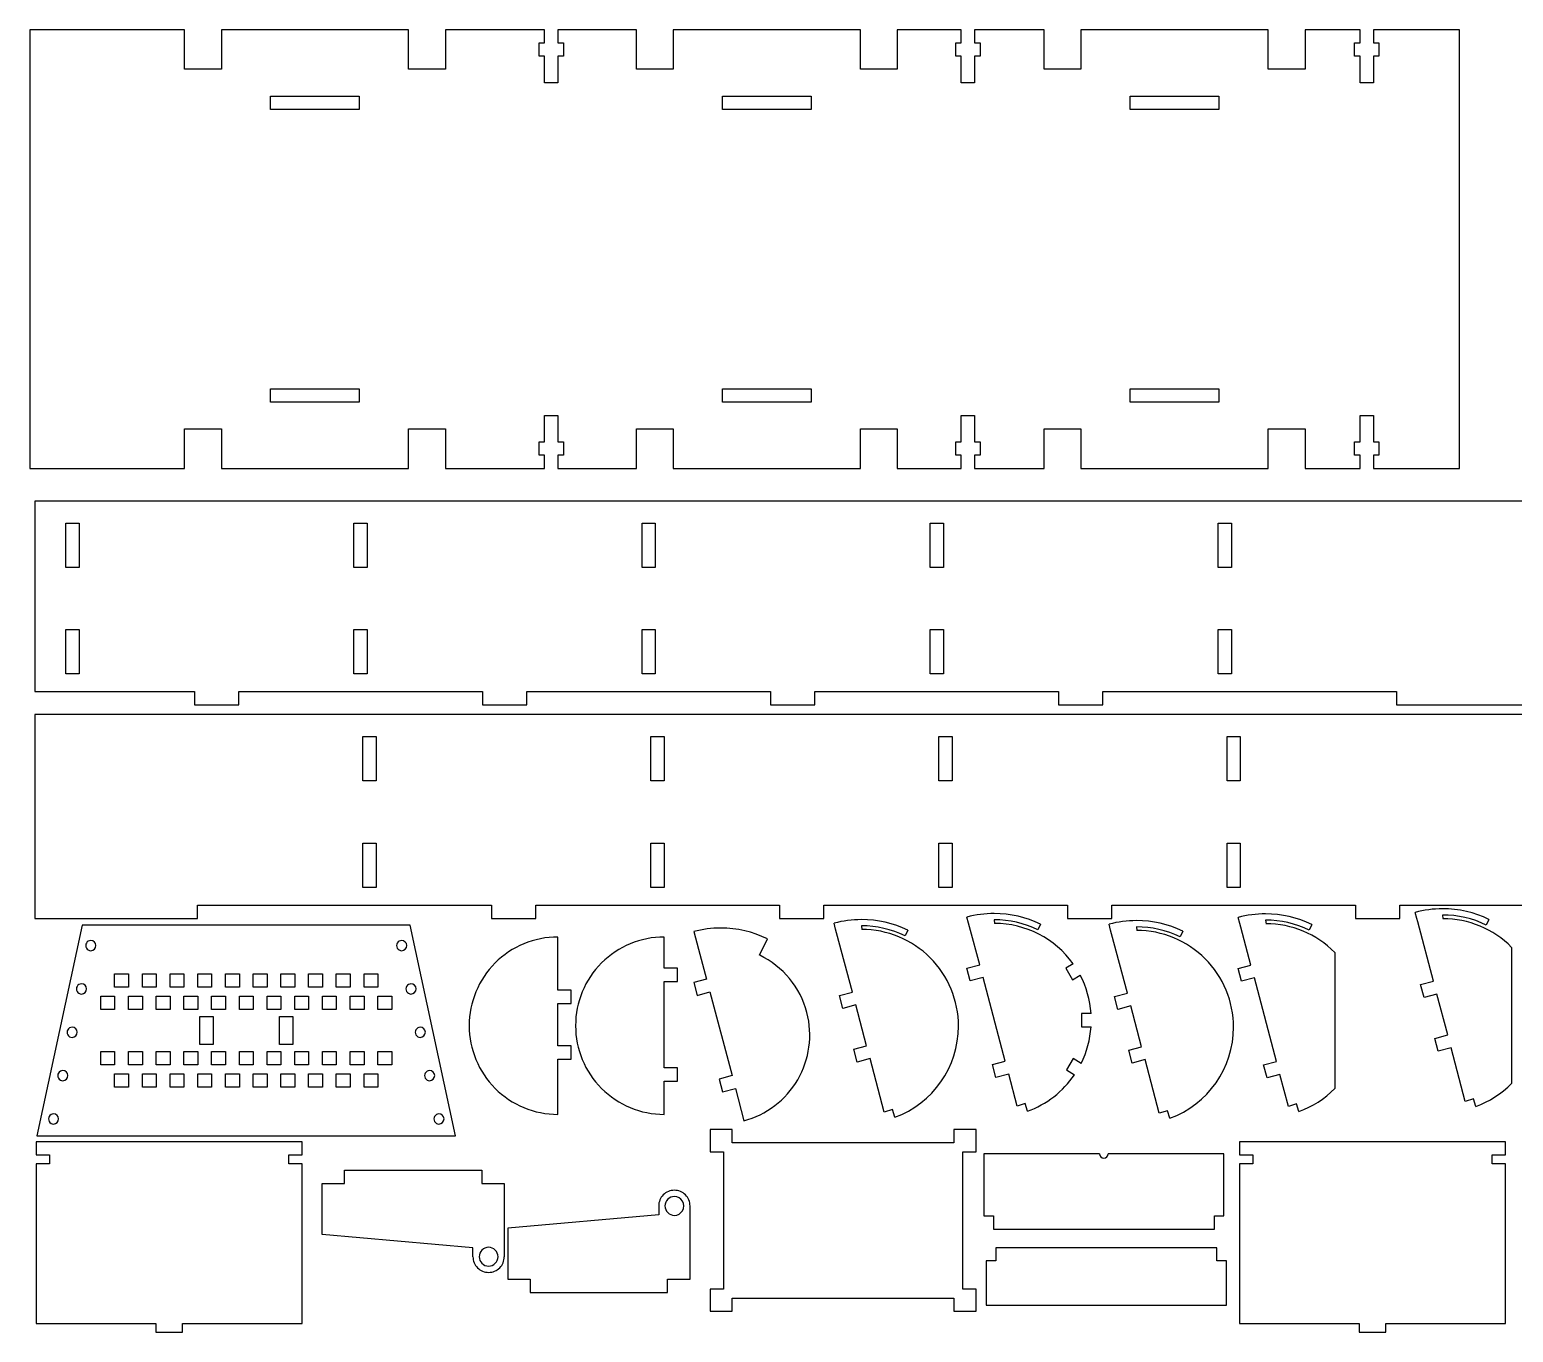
# Model space of a CAD drawing. Header units: millimetres. Extents: x -613 to 1214, y -641 to 836.
# Drawn here: x -613 to -111, y -186 to 255 of the extents above; entities that cross this region are included whole.
import ezdxf

# ---------------------------------------------------------------- set-up
doc = ezdxf.new("R2010")
doc.units = ezdxf.units.MM

msp = doc.modelspace()

# ---------------------------------------------------------------- linework, layer by layer
at = {"color": 7, "linetype": 'Continuous'}
for p, q in [((-560.73, 254.58), (-613.14, 254.58)), ((-613.14, 254.58), (-613.14, 106.07)), ((-560.73, 241.26), (-560.73, 254.58)), ((-484.9, 254.58), (-548.24, 254.58)), ((-548.24, 254.58), (-548.24, 241.26)), ((-484.9, 241.26), (-484.9, 254.58)), ((-438.84, 254.58), (-472.41, 254.58)), ((-472.41, 254.58), (-472.41, 241.26)), ((-438.84, 250.08), (-438.84, 254.58)), ((-407.81, 254.58), (-434.34, 254.58)), ((-434.34, 254.58), (-434.34, 250.08)), ((-407.81, 241.26), (-407.81, 254.58)), ((-331.98, 254.58), (-395.32, 254.58)), ((-395.32, 254.58), (-395.32, 241.26)), ((-331.98, 241.26), (-331.98, 254.58)), ((-297.84, 254.58), (-319.49, 254.58)), ((-319.49, 254.58), (-319.49, 241.26)), ((-297.84, 250.08), (-297.84, 254.58)), ((-269.81, 254.58), (-293.34, 254.58)), ((-293.34, 254.58), (-293.34, 250.08)), ((-269.81, 241.26), (-269.81, 254.58)), ((-193.98, 254.58), (-257.32, 254.58)), ((-257.32, 254.58), (-257.32, 241.26)), ((-193.98, 241.26), (-193.98, 254.58)), ((-162.84, 254.58), (-181.49, 254.58)), ((-181.49, 254.58), (-181.49, 241.26)), ((-162.84, 250.08), (-162.84, 254.58)), ((-158.34, 254.58), (-158.34, 250.08)), ((-129.19, 254.58), (-158.34, 254.58)), ((-129.19, 106.07), (-129.19, 254.58)), ((-440.72, 245.57), (-440.72, 250.08)), ((-440.72, 250.08), (-438.84, 250.08)), ((-434.34, 250.08), (-432.47, 250.08)), ((-432.47, 250.08), (-432.47, 245.57)), ((-299.72, 245.57), (-299.72, 250.08)), ((-299.72, 250.08), (-297.84, 250.08)), ((-293.34, 250.08), (-291.47, 250.08)), ((-291.47, 250.08), (-291.47, 245.57)), ((-164.72, 245.57), (-164.72, 250.08)), ((-164.72, 250.08), (-162.84, 250.08)), ((-158.34, 250.08), (-156.47, 250.08)), ((-156.47, 250.08), (-156.47, 245.57)), ((-548.24, 241.26), (-560.73, 241.26)), ((-472.41, 241.26), (-484.9, 241.26)), ((-438.84, 245.57), (-440.72, 245.57)), ((-438.84, 236.57), (-438.84, 245.57)), ((-432.47, 245.57), (-434.34, 245.57)), ((-434.34, 245.57), (-434.34, 236.57)), ((-395.32, 241.26), (-407.81, 241.26)), ((-319.49, 241.26), (-331.98, 241.26)), ((-297.84, 245.57), (-299.72, 245.57)), ((-297.84, 236.57), (-297.84, 245.57)), ((-291.47, 245.57), (-293.34, 245.57)), ((-293.34, 245.57), (-293.34, 236.57)), ((-257.32, 241.26), (-269.81, 241.26)), ((-181.49, 241.26), (-193.98, 241.26)), ((-162.84, 245.57), (-164.72, 245.57)), ((-162.84, 236.57), (-162.84, 245.57)), ((-156.47, 245.57), (-158.34, 245.57)), ((-158.34, 245.57), (-158.34, 236.57)), ((-434.34, 236.57), (-438.84, 236.57)), ((-293.34, 236.57), (-297.84, 236.57)), ((-158.34, 236.57), (-162.84, 236.57)), ((-531.65, 227.59), (-531.65, 232.07)), ((-531.65, 232.07), (-501.65, 232.07)), ((-501.65, 232.07), (-501.65, 227.59)), ((-378.65, 227.59), (-378.65, 232.07)), ((-378.65, 232.07), (-348.65, 232.07)), ((-348.65, 232.07), (-348.65, 227.59)), ((-240.65, 227.59), (-240.65, 232.09)), ((-240.65, 232.09), (-210.65, 232.09)), ((-210.65, 232.09), (-210.65, 227.59)), ((-501.65, 227.59), (-531.65, 227.59)), ((-348.65, 227.59), (-378.65, 227.59)), ((-210.65, 227.59), (-240.65, 227.59)), ((-531.65, 128.58), (-531.65, 133.07)), ((-531.65, 133.07), (-501.65, 133.07)), ((-501.65, 133.07), (-501.65, 128.58)), ((-378.65, 128.58), (-378.65, 133.07)), ((-378.65, 133.07), (-348.65, 133.07)), ((-348.65, 133.07), (-348.65, 128.58)), ((-240.65, 128.58), (-240.65, 133.09)), ((-240.65, 133.09), (-210.65, 133.09)), ((-210.65, 133.09), (-210.65, 128.58)), ((-501.65, 128.58), (-531.65, 128.58)), ((-348.65, 128.58), (-378.65, 128.58)), ((-210.65, 128.58), (-240.65, 128.58)), ((-438.84, 115.07), (-438.84, 124.07)), ((-438.84, 124.07), (-434.34, 124.07)), ((-434.34, 124.07), (-434.34, 115.07)), ((-297.84, 115.07), (-297.84, 124.07)), ((-297.84, 124.07), (-293.34, 124.07)), ((-293.34, 124.07), (-293.34, 115.07)), ((-162.85, 115.07), (-162.85, 124.07)), ((-162.85, 124.07), (-158.35, 124.07)), ((-158.35, 124.07), (-158.35, 115.07)), ((-560.73, 106.07), (-560.73, 119.48)), ((-560.73, 119.48), (-548.24, 119.48)), ((-548.24, 119.48), (-548.24, 106.07)), ((-484.9, 106.07), (-484.9, 119.48)), ((-484.9, 119.48), (-472.41, 119.48)), ((-472.41, 119.48), (-472.41, 106.07)), ((-407.81, 106.07), (-407.81, 119.48)), ((-407.81, 119.48), (-395.32, 119.48)), ((-395.32, 119.48), (-395.32, 106.07)), ((-331.98, 106.07), (-331.98, 119.48)), ((-331.98, 119.48), (-319.49, 119.48)), ((-319.49, 119.48), (-319.49, 106.07)), ((-269.81, 106.07), (-269.81, 119.48)), ((-269.81, 119.48), (-257.32, 119.48)), ((-257.32, 119.48), (-257.32, 106.07)), ((-193.98, 106.07), (-193.98, 119.48)), ((-193.98, 119.48), (-181.49, 119.48)), ((-181.49, 119.48), (-181.49, 106.07)), ((-440.72, 110.57), (-440.72, 115.07)), ((-440.72, 115.07), (-438.84, 115.07)), ((-438.84, 110.57), (-440.72, 110.57)), ((-438.84, 106.07), (-438.84, 110.57)), ((-434.34, 115.07), (-432.47, 115.07)), ((-432.47, 110.57), (-434.34, 110.57)), ((-434.34, 110.57), (-434.34, 106.07)), ((-432.47, 115.07), (-432.47, 110.57)), ((-299.72, 110.57), (-299.72, 115.07)), ((-299.72, 115.07), (-297.84, 115.07)), ((-297.84, 110.57), (-299.72, 110.57)), ((-297.84, 106.07), (-297.84, 110.57)), ((-293.34, 115.07), (-291.47, 115.07)), ((-291.47, 110.57), (-293.34, 110.57)), ((-293.34, 110.57), (-293.34, 106.07)), ((-291.47, 115.07), (-291.47, 110.57)), ((-164.72, 110.57), (-164.72, 115.07)), ((-164.72, 115.07), (-162.85, 115.07)), ((-162.85, 110.57), (-164.72, 110.57)), ((-162.85, 106.07), (-162.85, 110.57)), ((-158.35, 115.07), (-156.47, 115.07)), ((-156.47, 110.57), (-158.35, 110.57)), ((-158.35, 110.57), (-158.35, 106.07)), ((-156.47, 115.07), (-156.47, 110.57)), ((-613.14, 106.07), (-560.73, 106.07)), ((-548.24, 106.07), (-484.9, 106.07)), ((-472.41, 106.07), (-438.84, 106.07)), ((-434.34, 106.07), (-407.81, 106.07)), ((-395.32, 106.07), (-331.98, 106.07)), ((-319.49, 106.07), (-297.84, 106.07)), ((-293.34, 106.07), (-269.81, 106.07)), ((-257.32, 106.07), (-193.98, 106.07)), ((-181.49, 106.07), (-162.85, 106.07)), ((-158.35, 106.07), (-129.19, 106.07)), ((-611.38, 95.1), (-611.38, 30.6)), ((-95.38, 95.1), (-611.38, 95.1)), ((-600.88, 87.6), (-596.38, 87.6)), ((-600.88, 72.6), (-600.88, 87.6)), ((-596.38, 87.6), (-596.38, 72.6)), ((-503.38, 87.6), (-498.88, 87.6)), ((-503.38, 72.6), (-503.38, 87.6)), ((-498.88, 87.6), (-498.88, 72.6)), ((-405.88, 87.6), (-401.38, 87.6)), ((-405.88, 72.6), (-405.88, 87.6)), ((-401.38, 87.6), (-401.38, 72.6)), ((-308.38, 87.6), (-303.88, 87.6)), ((-308.38, 72.6), (-308.38, 87.6)), ((-303.88, 87.6), (-303.88, 72.6)), ((-210.88, 87.6), (-206.38, 87.6)), ((-210.88, 72.6), (-210.88, 87.6)), ((-206.38, 87.6), (-206.38, 72.6)), ((-596.38, 72.6), (-600.88, 72.6)), ((-498.88, 72.6), (-503.38, 72.6)), ((-401.38, 72.6), (-405.88, 72.6)), ((-303.88, 72.6), (-308.38, 72.6)), ((-206.38, 72.6), (-210.88, 72.6)), ((-600.88, 51.6), (-596.38, 51.6)), ((-600.88, 36.6), (-600.88, 51.6)), ((-596.38, 51.6), (-596.38, 36.6)), ((-503.38, 51.6), (-498.88, 51.6)), ((-503.38, 36.6), (-503.38, 51.6)), ((-498.88, 51.6), (-498.88, 36.6)), ((-405.88, 51.6), (-401.38, 51.6)), ((-405.88, 36.6), (-405.88, 51.6)), ((-401.38, 51.6), (-401.38, 36.6)), ((-308.38, 51.6), (-303.88, 51.6)), ((-308.38, 36.6), (-308.38, 51.6)), ((-303.88, 51.6), (-303.88, 36.6)), ((-210.88, 51.6), (-206.38, 51.6)), ((-210.88, 36.6), (-210.88, 51.6)), ((-206.38, 51.6), (-206.38, 36.6)), ((-596.38, 36.6), (-600.88, 36.6)), ((-498.88, 36.6), (-503.38, 36.6)), ((-401.38, 36.6), (-405.88, 36.6)), ((-303.88, 36.6), (-308.38, 36.6)), ((-206.38, 36.6), (-210.88, 36.6)), ((-611.38, 30.6), (-557.38, 30.6)), ((-557.38, 30.6), (-557.38, 26.1)), ((-542.38, 26.1), (-542.38, 30.6)), ((-542.38, 30.6), (-459.88, 30.6)), ((-459.88, 30.6), (-459.88, 26.1)), ((-444.88, 26.1), (-444.88, 30.6)), ((-444.88, 30.6), (-362.38, 30.6)), ((-362.38, 30.6), (-362.38, 26.1)), ((-347.38, 26.1), (-347.38, 30.6)), ((-347.38, 30.6), (-264.88, 30.6)), ((-264.88, 30.6), (-264.88, 26.1)), ((-249.88, 26.1), (-249.88, 30.6)), ((-249.88, 30.6), (-150.48, 30.6)), ((-150.48, 30.6), (-150.48, 26.1)), ((-557.38, 26.1), (-542.38, 26.1)), ((-459.88, 26.1), (-444.88, 26.1)), ((-362.38, 26.1), (-347.38, 26.1)), ((-264.88, 26.1), (-249.88, 26.1)), ((-150.48, 26.1), (-95.38, 26.1)), ((-611.38, 22.87), (-611.38, -46.13)), ((-95.38, 22.87), (-611.38, 22.87)), ((-500.39, 0.37), (-500.39, 15.37)), ((-500.39, 15.37), (-495.89, 15.37)), ((-495.89, 15.37), (-495.89, 0.37)), ((-402.89, 0.37), (-402.89, 15.37)), ((-402.89, 15.37), (-398.39, 15.37)), ((-398.39, 15.37), (-398.39, 0.37)), ((-305.38, 0.37), (-305.38, 15.37)), ((-305.38, 15.37), (-300.88, 15.37)), ((-300.88, 15.37), (-300.88, 0.37)), ((-207.88, 0.37), (-207.88, 15.37)), ((-207.88, 15.37), (-203.38, 15.37)), ((-203.38, 15.37), (-203.38, 0.37)), ((-495.89, 0.37), (-500.39, 0.37)), ((-398.39, 0.37), (-402.89, 0.37)), ((-300.88, 0.37), (-305.38, 0.37)), ((-203.38, 0.37), (-207.88, 0.37)), ((-500.39, -35.63), (-500.39, -20.63)), ((-500.39, -20.63), (-495.89, -20.63)), ((-495.89, -20.63), (-495.89, -35.63)), ((-402.89, -35.63), (-402.89, -20.63)), ((-402.89, -20.63), (-398.39, -20.63)), ((-398.39, -20.63), (-398.39, -35.63)), ((-305.38, -35.63), (-305.38, -20.63)), ((-305.38, -20.63), (-300.88, -20.63)), ((-300.88, -20.63), (-300.88, -35.63)), ((-207.88, -35.63), (-207.88, -20.63)), ((-207.88, -20.63), (-203.38, -20.63)), ((-203.38, -20.63), (-203.38, -35.63)), ((-495.89, -35.63), (-500.39, -35.63)), ((-398.39, -35.63), (-402.89, -35.63)), ((-300.88, -35.63), (-305.38, -35.63)), ((-203.38, -35.63), (-207.88, -35.63)), ((-556.29, -46.13), (-556.29, -41.63)), ((-556.29, -41.63), (-456.88, -41.63)), ((-456.88, -41.63), (-456.88, -46.13)), ((-441.88, -46.13), (-441.88, -41.63)), ((-441.88, -41.63), (-359.38, -41.63)), ((-359.38, -41.63), (-359.38, -46.13)), ((-344.38, -46.13), (-344.38, -41.63)), ((-344.38, -41.63), (-261.88, -41.63)), ((-261.88, -41.63), (-261.88, -46.13)), ((-246.88, -46.13), (-246.88, -41.63)), ((-246.88, -41.63), (-164.38, -41.63)), ((-164.38, -41.63), (-164.38, -46.13)), ((-149.38, -46.13), (-149.38, -41.63)), ((-149.38, -41.63), (-95.38, -41.63)), ((-143.67, -46.12), (-144.21, -44.09)), ((-134.95, -44.98), (-134.84, -46.21)), ((-611.38, -46.13), (-556.29, -46.13)), ((-595.35, -48.37), (-610.7, -119.67)), ((-484.32, -48.37), (-595.35, -48.37)), ((-468.97, -119.67), (-484.32, -48.37)), ((-456.88, -46.13), (-441.88, -46.13)), ((-359.38, -46.13), (-344.38, -46.13)), ((-340.35, -49.77), (-340.89, -47.74)), ((-340.01, -50.99), (-340.35, -49.77)), ((-331.63, -48.64), (-331.52, -49.86)), ((-315.92, -50.13), (-316.83, -52.02)), ((-295.39, -47.73), (-295.93, -45.7)), ((-295.06, -48.94), (-295.39, -47.73)), ((-291.58, -61.79), (-295.06, -48.94)), ((-286.68, -46.59), (-286.57, -47.82)), ((-270.96, -48.09), (-271.88, -49.98)), ((-261.88, -46.13), (-246.88, -46.13)), ((-247.27, -50.12), (-247.81, -48.08)), ((-246.93, -51.33), (-247.27, -50.12)), ((-238.55, -48.99), (-238.44, -50.21)), ((-203.59, -47.84), (-204.13, -45.81)), ((-203.18, -49.06), (-203.59, -47.84)), ((-199.79, -61.9), (-203.18, -49.06)), ((-194.87, -46.71), (-194.69, -47.94)), ((-179.16, -48.2), (-180.08, -50.1)), ((-164.38, -46.13), (-149.38, -46.13)), ((-143.33, -47.33), (-143.67, -46.12)), ((-138.01, -67.4), (-143.33, -47.33)), ((-119.23, -46.48), (-120.15, -48.37)), ((-434.38, -70.42), (-434.38, -52.43)), ((-398.38, -62.95), (-398.38, -52.43)), ((-388.4, -50.58), (-386.73, -56.58)), ((-366.07, -58.58), (-363.45, -53.06)), ((-334.69, -71.05), (-340.01, -50.99)), ((-241.61, -71.4), (-246.93, -51.33)), ((-222.84, -50.48), (-223.75, -52.37)), ((-386.73, -56.58), (-384.04, -66.66)), ((-171.43, -57.64), (-171.43, -103.72)), ((-111.58, -55.92), (-111.58, -101.99)), ((-584.38, -64.94), (-579.69, -64.94)), ((-584.38, -69.44), (-584.38, -64.94)), ((-579.69, -64.94), (-579.69, -69.44)), ((-575, -64.94), (-570.31, -64.94)), ((-575, -69.44), (-575, -64.94)), ((-570.31, -64.94), (-570.31, -69.44)), ((-565.62, -64.94), (-560.94, -64.94)), ((-565.62, -69.44), (-565.62, -64.94)), ((-560.94, -64.94), (-560.94, -69.44)), ((-556.25, -64.94), (-551.56, -64.94)), ((-556.25, -69.44), (-556.25, -64.94)), ((-551.56, -64.94), (-551.56, -69.44)), ((-546.87, -64.94), (-542.18, -64.94)), ((-546.87, -69.44), (-546.87, -64.94)), ((-542.18, -64.94), (-542.18, -69.44)), ((-537.49, -64.94), (-532.8, -64.94)), ((-537.49, -69.44), (-537.49, -64.94)), ((-532.8, -64.94), (-532.8, -69.44)), ((-528.11, -64.94), (-523.43, -64.94)), ((-528.11, -69.44), (-528.11, -64.94)), ((-523.43, -64.94), (-523.43, -69.44)), ((-518.74, -64.94), (-514.05, -64.94)), ((-518.74, -69.44), (-518.74, -64.94)), ((-514.05, -64.94), (-514.05, -69.44)), ((-509.36, -64.94), (-504.67, -64.94)), ((-509.36, -69.44), (-509.36, -64.94)), ((-504.67, -64.94), (-504.67, -69.44)), ((-499.98, -64.94), (-495.29, -64.94)), ((-499.98, -69.44), (-499.98, -64.94)), ((-495.29, -64.94), (-495.29, -69.44)), ((-393.88, -62.95), (-398.38, -62.95)), ((-393.88, -67.45), (-393.88, -62.95)), ((-295.93, -62.94), (-291.58, -61.79)), ((-294.78, -67.29), (-295.93, -62.94)), ((-259.97, -61.47), (-262.49, -62.99)), ((-262.49, -62.99), (-260.19, -66.86)), ((-204.14, -63.05), (-199.79, -61.9)), ((-202.99, -67.4), (-204.14, -63.05)), ((-579.69, -69.44), (-584.38, -69.44)), ((-570.31, -69.44), (-575, -69.44)), ((-560.94, -69.44), (-565.62, -69.44)), ((-551.56, -69.44), (-556.25, -69.44)), ((-542.18, -69.44), (-546.87, -69.44)), ((-532.8, -69.44), (-537.49, -69.44)), ((-523.43, -69.44), (-528.11, -69.44)), ((-514.05, -69.44), (-518.74, -69.44)), ((-504.67, -69.44), (-509.36, -69.44)), ((-495.29, -69.44), (-499.98, -69.44)), ((-398.38, -96.72), (-398.38, -67.45)), ((-398.38, -67.45), (-393.88, -67.45)), ((-384.04, -66.66), (-388.4, -67.81)), ((-388.4, -67.81), (-387.26, -72.16)), ((-290.43, -66.14), (-294.78, -67.29)), ((-282.93, -94.44), (-290.43, -66.14)), ((-260.19, -66.86), (-257.6, -65.29)), ((-198.63, -66.25), (-202.99, -67.4)), ((-191.14, -94.55), (-198.63, -66.25)), ((-142.36, -68.55), (-138.01, -67.4)), ((-141.21, -72.91), (-142.36, -68.55)), ((-589.07, -72.44), (-584.38, -72.44)), ((-589.07, -76.94), (-589.07, -72.44)), ((-584.38, -72.44), (-584.38, -76.94)), ((-579.69, -72.44), (-575, -72.44)), ((-579.69, -76.94), (-579.69, -72.44)), ((-575, -72.44), (-575, -76.94)), ((-570.31, -72.44), (-565.62, -72.44)), ((-570.31, -76.94), (-570.31, -72.44)), ((-565.62, -72.44), (-565.62, -76.94)), ((-560.94, -72.44), (-556.25, -72.44)), ((-560.94, -76.94), (-560.94, -72.44)), ((-556.25, -72.44), (-556.25, -76.94)), ((-551.56, -72.44), (-546.87, -72.44)), ((-551.56, -76.94), (-551.56, -72.44)), ((-546.87, -72.44), (-546.87, -76.94)), ((-542.18, -72.44), (-537.49, -72.44)), ((-542.18, -76.94), (-542.18, -72.44)), ((-537.49, -72.44), (-537.49, -76.94)), ((-532.8, -72.44), (-528.11, -72.44)), ((-532.8, -76.94), (-532.8, -72.44)), ((-528.11, -72.44), (-528.11, -76.94)), ((-523.43, -72.44), (-518.74, -72.44)), ((-523.43, -76.94), (-523.43, -72.44)), ((-518.74, -72.44), (-518.74, -76.94)), ((-514.05, -72.44), (-509.36, -72.44)), ((-514.05, -76.94), (-514.05, -72.44)), ((-509.36, -72.44), (-509.36, -76.94)), ((-504.67, -72.44), (-499.98, -72.44)), ((-504.67, -76.94), (-504.67, -72.44)), ((-499.98, -72.44), (-499.98, -76.94)), ((-495.29, -72.44), (-490.6, -72.44)), ((-495.29, -76.94), (-495.29, -72.44)), ((-490.6, -72.44), (-490.6, -76.94)), ((-429.88, -70.42), (-434.38, -70.42)), ((-434.38, -89.22), (-434.38, -74.92)), ((-434.38, -74.92), (-429.88, -74.92)), ((-429.88, -74.92), (-429.88, -70.42)), ((-387.26, -72.16), (-382.9, -71.02)), ((-382.9, -71.02), (-375.41, -99.34)), ((-339.04, -72.2), (-334.69, -71.05)), ((-337.89, -76.56), (-339.04, -72.2)), ((-245.96, -72.55), (-241.61, -71.4)), ((-244.81, -76.9), (-245.96, -72.55)), ((-136.86, -71.75), (-141.21, -72.91)), ((-133.2, -85.57), (-136.86, -71.75)), ((-584.38, -76.94), (-589.07, -76.94)), ((-575, -76.94), (-579.69, -76.94)), ((-565.62, -76.94), (-570.31, -76.94)), ((-556.25, -76.94), (-560.94, -76.94)), ((-555.59, -79.34), (-551.09, -79.34)), ((-555.59, -88.81), (-555.59, -79.34)), ((-546.87, -76.94), (-551.56, -76.94)), ((-551.09, -79.34), (-551.09, -88.81)), ((-537.49, -76.94), (-542.18, -76.94)), ((-528.11, -76.94), (-532.8, -76.94)), ((-528.59, -79.34), (-524.09, -79.34)), ((-528.59, -88.81), (-528.59, -79.34)), ((-524.09, -79.34), (-524.09, -88.81)), ((-518.74, -76.94), (-523.43, -76.94)), ((-509.36, -76.94), (-514.05, -76.94)), ((-499.98, -76.94), (-504.67, -76.94)), ((-490.6, -76.94), (-495.29, -76.94)), ((-333.54, -75.4), (-337.89, -76.56)), ((-329.88, -89.22), (-333.54, -75.4)), ((-253.9, -78.33), (-257.09, -78.33)), ((-257.09, -78.33), (-257.09, -82.83)), ((-240.46, -75.75), (-244.81, -76.9)), ((-236.8, -89.57), (-240.46, -75.75)), ((-257.09, -82.83), (-253.9, -82.83)), ((-551.09, -88.81), (-555.59, -88.81)), ((-524.09, -88.81), (-528.59, -88.81)), ((-429.88, -89.22), (-434.38, -89.22)), ((-429.88, -93.72), (-429.88, -89.22)), ((-334.23, -90.38), (-329.88, -89.22)), ((-333.07, -94.73), (-334.23, -90.38)), ((-241.15, -90.72), (-236.8, -89.57)), ((-137.55, -86.73), (-133.2, -85.57)), ((-136.39, -91.08), (-137.55, -86.73)), ((-132.04, -89.92), (-136.39, -91.08)), ((-127.24, -108.04), (-132.04, -89.92)), ((-589.07, -91.21), (-584.38, -91.21)), ((-589.07, -95.71), (-589.07, -91.21)), ((-584.38, -91.21), (-584.38, -95.71)), ((-579.69, -91.21), (-575, -91.21)), ((-579.69, -95.71), (-579.69, -91.21)), ((-575, -91.21), (-575, -95.71)), ((-570.31, -91.21), (-565.62, -91.21)), ((-570.31, -95.71), (-570.31, -91.21)), ((-565.62, -91.21), (-565.62, -95.71)), ((-560.94, -91.21), (-556.25, -91.21)), ((-560.94, -95.71), (-560.94, -91.21)), ((-556.25, -91.21), (-556.25, -95.71)), ((-551.56, -91.21), (-546.87, -91.21)), ((-551.56, -95.71), (-551.56, -91.21)), ((-546.87, -91.21), (-546.87, -95.71)), ((-542.18, -91.21), (-537.49, -91.21)), ((-542.18, -95.71), (-542.18, -91.21)), ((-537.49, -91.21), (-537.49, -95.71)), ((-532.8, -91.21), (-528.11, -91.21)), ((-532.8, -95.71), (-532.8, -91.21)), ((-528.11, -91.21), (-528.11, -95.71)), ((-523.43, -91.21), (-518.74, -91.21)), ((-523.43, -95.71), (-523.43, -91.21)), ((-518.74, -91.21), (-518.74, -95.71)), ((-514.05, -91.21), (-509.36, -91.21)), ((-514.05, -95.71), (-514.05, -91.21)), ((-509.36, -91.21), (-509.36, -95.71)), ((-504.67, -91.21), (-499.98, -91.21)), ((-504.67, -95.71), (-504.67, -91.21)), ((-499.98, -91.21), (-499.98, -95.71)), ((-495.29, -91.21), (-490.6, -91.21)), ((-495.29, -95.71), (-495.29, -91.21)), ((-490.6, -91.21), (-490.6, -95.71)), ((-434.38, -112.43), (-434.38, -93.72)), ((-434.38, -93.72), (-429.88, -93.72)), ((-328.72, -93.57), (-333.07, -94.73)), ((-323.92, -111.69), (-328.72, -93.57)), ((-287.28, -95.59), (-282.93, -94.44)), ((-259.95, -93.56), (-262.27, -97.41)), ((-257.25, -95.18), (-259.95, -93.56)), ((-239.99, -95.07), (-241.15, -90.72)), ((-235.64, -93.92), (-239.99, -95.07)), ((-230.84, -112.03), (-235.64, -93.92)), ((-195.49, -95.7), (-191.14, -94.55)), ((-584.38, -95.71), (-589.07, -95.71)), ((-584.38, -98.71), (-579.69, -98.71)), ((-584.38, -103.21), (-584.38, -98.71)), ((-575, -95.71), (-579.69, -95.71)), ((-579.69, -98.71), (-579.69, -103.21)), ((-575, -98.71), (-570.31, -98.71)), ((-575, -103.21), (-575, -98.71)), ((-565.62, -95.71), (-570.31, -95.71)), ((-570.31, -98.71), (-570.31, -103.21)), ((-565.62, -98.71), (-560.94, -98.71)), ((-565.62, -103.21), (-565.62, -98.71)), ((-556.25, -95.71), (-560.94, -95.71)), ((-560.94, -98.71), (-560.94, -103.21)), ((-556.25, -98.71), (-551.56, -98.71)), ((-556.25, -103.21), (-556.25, -98.71)), ((-546.87, -95.71), (-551.56, -95.71)), ((-551.56, -98.71), (-551.56, -103.21)), ((-546.87, -98.71), (-542.18, -98.71)), ((-546.87, -103.21), (-546.87, -98.71)), ((-537.49, -95.71), (-542.18, -95.71)), ((-542.18, -98.71), (-542.18, -103.21)), ((-537.49, -98.71), (-532.8, -98.71)), ((-537.49, -103.21), (-537.49, -98.71)), ((-528.11, -95.71), (-532.8, -95.71)), ((-532.8, -98.71), (-532.8, -103.21)), ((-528.11, -98.71), (-523.43, -98.71)), ((-528.11, -103.21), (-528.11, -98.71)), ((-518.74, -95.71), (-523.43, -95.71)), ((-523.43, -98.71), (-523.43, -103.21)), ((-518.74, -98.71), (-514.05, -98.71)), ((-518.74, -103.21), (-518.74, -98.71)), ((-509.36, -95.71), (-514.05, -95.71)), ((-514.05, -98.71), (-514.05, -103.21)), ((-509.36, -98.71), (-504.67, -98.71)), ((-509.36, -103.21), (-509.36, -98.71)), ((-499.98, -95.71), (-504.67, -95.71)), ((-504.67, -98.71), (-504.67, -103.21)), ((-499.98, -98.71), (-495.29, -98.71)), ((-499.98, -103.21), (-499.98, -98.71)), ((-490.6, -95.71), (-495.29, -95.71)), ((-495.29, -98.71), (-495.29, -103.21)), ((-393.88, -96.72), (-398.38, -96.72)), ((-393.88, -101.22), (-393.88, -96.72)), ((-375.41, -99.34), (-379.77, -100.49)), ((-286.13, -99.94), (-287.28, -95.59)), ((-281.78, -98.79), (-286.13, -99.94)), ((-278.96, -109.65), (-281.78, -98.79)), ((-262.27, -97.41), (-259.53, -99.06)), ((-194.33, -100.05), (-195.49, -95.7)), ((-189.98, -98.9), (-194.33, -100.05)), ((-187.13, -109.76), (-189.98, -98.9)), ((-579.69, -103.21), (-584.38, -103.21)), ((-570.31, -103.21), (-575, -103.21)), ((-560.94, -103.21), (-565.62, -103.21)), ((-551.56, -103.21), (-556.25, -103.21)), ((-542.18, -103.21), (-546.87, -103.21)), ((-532.8, -103.21), (-537.49, -103.21)), ((-523.43, -103.21), (-528.11, -103.21)), ((-514.05, -103.21), (-518.74, -103.21)), ((-504.67, -103.21), (-509.36, -103.21)), ((-495.29, -103.21), (-499.98, -103.21)), ((-398.38, -112.43), (-398.38, -101.22)), ((-398.38, -101.22), (-393.88, -101.22)), ((-379.77, -100.49), (-378.63, -104.84)), ((-378.63, -104.84), (-374.27, -103.69)), ((-374.27, -103.69), (-371.48, -114.61)), ((-276.18, -108.81), (-278.96, -109.65)), ((-275.39, -111.37), (-276.18, -108.81)), ((-184.34, -108.92), (-187.13, -109.76)), ((-183.57, -111.48), (-184.34, -108.92)), ((-124.45, -107.19), (-127.24, -108.04)), ((-123.68, -109.74), (-124.45, -107.19)), ((-321.13, -110.84), (-323.92, -111.69)), ((-320.34, -113.41), (-321.13, -110.84)), ((-228.05, -111.19), (-230.84, -112.03)), ((-227.26, -113.76), (-228.05, -111.19)), ((-610.7, -119.67), (-468.97, -119.67)), ((-375.33, -117.57), (-382.83, -117.57)), ((-382.83, -117.57), (-382.83, -125.07)), ((-375.33, -122.07), (-375.33, -117.57)), ((-292.83, -117.57), (-300.33, -117.57)), ((-300.33, -117.57), (-300.33, -122.07)), ((-292.83, -125.07), (-292.83, -117.57)), ((-520.94, -121.68), (-610.94, -121.68)), ((-610.94, -121.68), (-610.94, -126.18)), ((-520.94, -126.18), (-520.94, -121.68)), ((-382.83, -125.07), (-378.33, -125.07)), ((-378.33, -125.07), (-378.33, -171.57)), ((-300.33, -122.07), (-375.33, -122.07)), ((-297.33, -171.57), (-297.33, -125.07)), ((-297.33, -125.07), (-292.83, -125.07)), ((-113.68, -121.68), (-203.68, -121.68)), ((-203.68, -121.68), (-203.68, -126.18)), ((-113.68, -126.18), (-113.68, -121.68)), ((-610.94, -126.18), (-606.44, -126.18)), ((-606.44, -129.18), (-610.94, -129.18)), ((-610.94, -129.18), (-610.94, -183.18)), ((-606.44, -126.18), (-606.44, -129.18)), ((-525.44, -129.18), (-525.44, -126.18)), ((-525.44, -126.18), (-520.94, -126.18)), ((-520.94, -129.18), (-525.44, -129.18)), ((-520.94, -183.18), (-520.94, -129.18)), ((-251.08, -125.74), (-290.24, -125.74)), ((-290.24, -125.74), (-290.24, -146.74)), ((-208.92, -125.74), (-248.08, -125.74)), ((-208.92, -146.74), (-208.92, -125.74)), ((-203.68, -126.18), (-199.18, -126.18)), ((-199.18, -129.18), (-203.68, -129.18)), ((-203.68, -129.18), (-203.68, -183.18)), ((-199.18, -126.18), (-199.18, -129.18)), ((-118.18, -129.18), (-118.18, -126.18)), ((-118.18, -126.18), (-113.68, -126.18)), ((-113.68, -129.18), (-118.18, -129.18)), ((-113.68, -183.18), (-113.68, -129.18)), ((-506.57, -135.84), (-506.57, -131.34)), ((-506.57, -131.34), (-460.07, -131.34)), ((-460.07, -131.34), (-460.07, -135.84)), ((-514.19, -153.04), (-514.19, -135.84)), ((-514.19, -135.84), (-506.57, -135.84)), ((-460.07, -135.84), (-452.49, -135.84)), ((-452.49, -135.84), (-452.49, -158.34)), ((-400.25, -143.43), (-400.25, -146.48)), ((-389.64, -145.68), (-389.64, -143.43)), ((-400.25, -146.48), (-451.34, -150.98)), ((-389.64, -168.18), (-389.64, -145.68)), ((-290.24, -146.74), (-286.93, -146.74)), ((-286.93, -146.74), (-286.93, -151.24)), ((-212.13, -151.24), (-212.13, -146.74)), ((-212.13, -146.74), (-208.92, -146.74)), ((-463.11, -157.54), (-514.19, -153.04)), ((-451.34, -150.98), (-451.34, -168.18)), ((-286.93, -151.24), (-212.13, -151.24)), ((-463.11, -160.59), (-463.11, -157.54)), ((-452.49, -158.34), (-452.49, -160.59)), ((-286.12, -157.54), (-286.12, -162.04)), ((-211.32, -157.54), (-286.12, -157.54)), ((-211.32, -162.04), (-211.32, -157.54)), ((-286.12, -162.04), (-289.42, -162.04)), ((-289.42, -162.04), (-289.42, -177.04)), ((-208.11, -162.04), (-211.32, -162.04)), ((-208.11, -177.04), (-208.11, -162.04)), ((-451.34, -168.18), (-443.72, -168.18)), ((-443.72, -168.18), (-443.72, -172.68)), ((-397.22, -172.68), (-397.22, -168.18)), ((-397.22, -168.18), (-389.64, -168.18)), ((-443.72, -172.68), (-397.22, -172.68)), ((-378.33, -171.57), (-382.83, -171.57)), ((-382.83, -171.57), (-382.83, -179.07)), ((-375.33, -179.07), (-375.33, -174.57)), ((-375.33, -174.57), (-300.33, -174.57)), ((-300.33, -174.57), (-300.33, -179.07)), ((-292.83, -171.57), (-297.33, -171.57)), ((-292.83, -179.07), (-292.83, -171.57)), ((-382.83, -179.07), (-375.33, -179.07)), ((-300.33, -179.07), (-292.83, -179.07)), ((-289.42, -177.04), (-208.11, -177.04)), ((-610.94, -183.18), (-570.44, -183.18)), ((-570.44, -183.18), (-570.44, -186.18)), ((-561.44, -186.18), (-561.44, -183.18)), ((-561.44, -183.18), (-520.94, -183.18)), ((-203.68, -183.18), (-163.18, -183.18)), ((-163.18, -183.18), (-163.18, -186.18)), ((-154.18, -186.18), (-154.18, -183.18)), ((-154.18, -183.18), (-113.68, -183.18)), ((-570.44, -186.18), (-561.44, -186.18)), ((-163.18, -186.18), (-154.18, -186.18))]:
    msp.add_line(p, q, dxfattribs=at)
for centre, radius, start, end in [((-286.69, -80.55), 36.05, 89.9752, 104.8458), ((-286.63, -80.43), 35.94, 64.1525, 90.0736), ((-194.89, -80.67), 36.06, 89.9733, 104.8451), ((-194.83, -80.53), 35.92, 64.1448, 90.0755), ((-134.98, -78.81), 35.93, 89.9561, 104.8841), ((-134.9, -78.81), 35.93, 64.1477, 90.0775), ((-134.9, -78.79), 33.81, 64.1383, 90.0874), ((-379.26, -85.17), 35.77, 89.9505, 104.7944), ((-379.18, -84.96), 35.57, 63.7521, 90.0732), ((-331.65, -82.59), 36.05, 89.9628, 104.8368), ((-331.58, -82.44), 35.91, 64.14, 90.0826), ((-331.58, -82.45), 33.81, 64.1368, 90.0871), ((-331.5, -82.59), 32.73, 359.9609, 90.0378), ((-286.63, -80.43), 33.83, 64.1504, 90.08), ((-286.56, -80.55), 32.72, 35.665, 90.0138), ((-238.58, -82.96), 36.08, 89.965, 104.8281), ((-238.5, -82.79), 35.9, 64.1386, 90.084), ((-238.5, -82.8), 33.81, 64.1388, 90.0879), ((-238.42, -82.94), 32.73, 359.9612, 90.0405), ((-194.82, -80.54), 33.83, 64.1493, 90.0832), ((-194.67, -80.61), 32.67, 44.6694, 90.0409), ((-134.81, -78.89), 32.67, 44.6692, 90.0412), ((-592.44, -55.33), 1.72, 90, 270.0116), ((-592.44, -55.33), 1.72, 270, 89.9884), ((-487.23, -55.33), 1.72, 90, 270.0032), ((-487.23, -55.33), 1.72, 270, 89.9967), ((-434.4, -82.41), 29.98, 89.9646, 180.0342), ((-398.4, -82.41), 29.98, 89.9627, 180.035), ((-379.06, -85.56), 29.95, 14.6781, 64.2845), ((-595.6, -69.99), 1.72, 90, 270.0053), ((-595.6, -69.99), 1.72, 270, 89.9946), ((-484.08, -69.99), 1.72, 90, 270.0015), ((-484.08, -69.99), 1.72, 270, 89.9984), ((-286.3, -80.48), 32.47, 3.7978, 27.8832), ((-379.08, -85.61), 29.98, 284.6926, 14.7637), ((-598.75, -84.66), 1.72, 90, 270.0149), ((-598.75, -84.66), 1.72, 270, 89.985), ((-480.93, -84.66), 1.72, 90, 270.0078), ((-480.93, -84.66), 1.72, 270, 89.9921), ((-434.4, -82.45), 29.98, 179.9662, 270.0376), ((-398.4, -82.45), 29.98, 179.9661, 270.0384), ((-331.52, -82.62), 32.75, 289.9524, 0.0102), ((-286.38, -80.65), 32.56, 333.4935, 356.1728), ((-238.44, -82.97), 32.76, 289.9543, 0.0092), ((-601.9, -99.32), 1.72, 90, 270.0087), ((-601.9, -99.32), 1.72, 270, 89.9913), ((-477.77, -99.32), 1.72, 90, 270.0061), ((-477.77, -99.32), 1.72, 270, 89.9938), ((-286.63, -80.52), 32.84, 290.0164, 325.6234), ((-194.7, -80.69), 32.74, 289.8821, 315.3007), ((-134.9, -78.89), 32.83, 289.9904, 315.2653), ((-605.05, -113.99), 1.72, 90, 270.0024), ((-605.05, -113.99), 1.72, 270, 89.9975), ((-474.62, -113.99), 1.72, 90, 270.0044), ((-474.62, -113.99), 1.72, 270, 89.9955), ((-249.58, -125.74), 1.5, 180.2113, 270.0293), ((-249.58, -125.74), 1.5, 269.9413, 359.8211), ((-394.95, -143.43), 5.3, 89.9612, 180.0477), ((-394.95, -143.43), 3.18, 90.0058, 269.998), ((-394.94, -143.43), 5.3, 359.9613, 90.0404), ((-394.95, -143.43), 3.18, 269.9973, 89.999), ((-457.81, -160.59), 5.3, 179.9616, 270.0685), ((-457.8, -160.59), 3.18, 90.0035, 269.9973), ((-457.8, -160.59), 3.18, 270.0058, 89.9934), ((-457.8, -160.59), 5.3, 269.9473, 0.039)]:
    msp.add_arc(centre, radius, start, end, dxfattribs=at)

doc.saveas('drawing.dxf')
